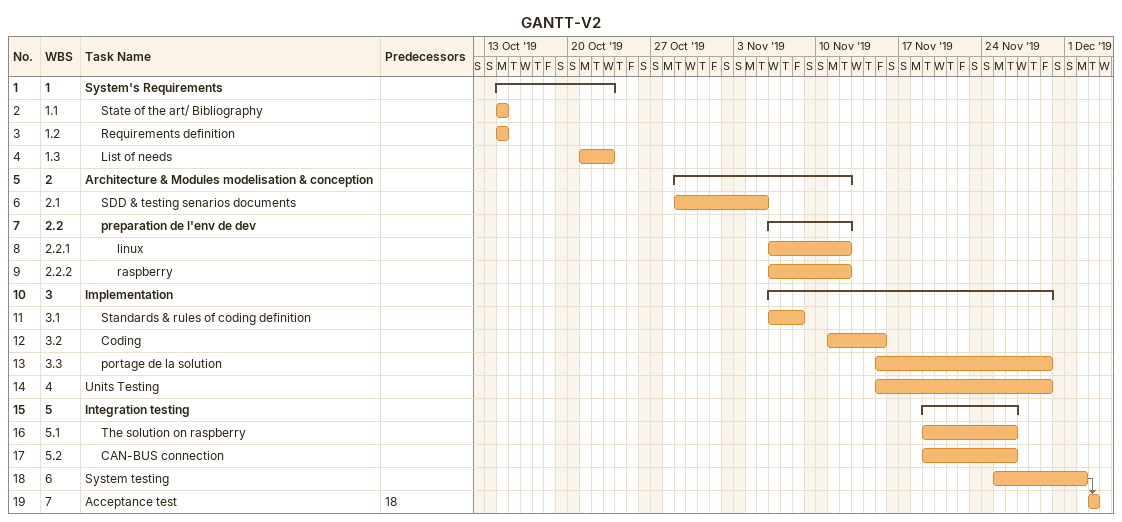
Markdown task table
GANTT-V2

| ID | WBS | Task | Start | Finish | Predecessors |
|---|---|---|---|---|---|
| 1 | 1 | **System's Requirements** | 2019-10-14 | 2019-10-23 |  |
| 2 | 1.1 | State of the art/ Bibliography | 2019-10-14 | 2019-10-14 |  |
| 3 | 1.2 | Requirements definition | 2019-10-14 | 2019-10-14 |  |
| 4 | 1.3 | List of needs | 2019-10-21 | 2019-10-23 |  |
| 5 | 2 | **Architecture & Modules modelisation & conception** | 2019-10-29 | 2019-11-12 |  |
| 6 | 2.1 | SDD & testing senarios documents | 2019-10-29 | 2019-11-05 |  |
| 7 | 2.2 | **preparation de l'env de dev** | 2019-11-06 | 2019-11-12 |  |
| 8 | 2.2.1 | linux | 2019-11-06 | 2019-11-12 |  |
| 9 | 2.2.2 | raspberry | 2019-11-06 | 2019-11-12 |  |
| 10 | 3 | **Implementation** | 2019-11-06 | 2019-11-29 |  |
| 11 | 3.1 | Standards & rules of coding definition | 2019-11-06 | 2019-11-08 |  |
| 12 | 3.2 | Coding | 2019-11-11 | 2019-11-15 |  |
| 13 | 3.3 | portage de la solution | 2019-11-15 | 2019-11-29 |  |
| 14 | 4 | Units Testing | 2019-11-15 | 2019-11-29 |  |
| 15 | 5 | **Integration testing** | 2019-11-19 | 2019-11-26 |  |
| 16 | 5.1 | The solution on raspberry | 2019-11-19 | 2019-11-26 |  |
| 17 | 5.2 | CAN-BUS connection | 2019-11-19 | 2019-11-26 |  |
| 18 | 6 | System testing | 2019-11-25 | 2019-12-02 |  |
| 19 | 7 | Acceptance test | 2019-12-03 | 2019-12-03 | 18 |
